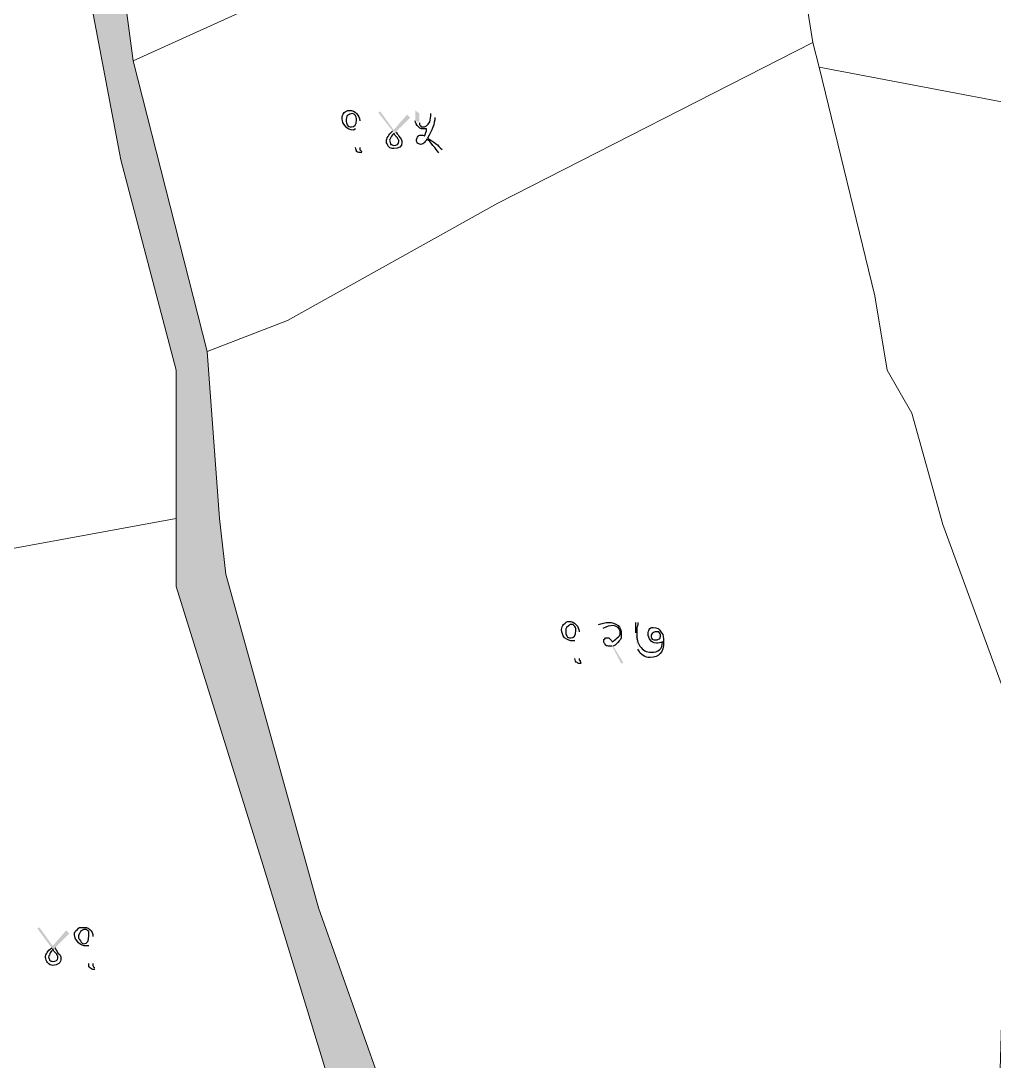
# Model space of a CAD drawing. Header units: metres. Extents: x 345912 to 349030, y 3061206 to 3061792.
# Drawn here: x 345945 to 345993, y 3061347.1 to 3061398.5 of the extents above; entities that cross this region are included whole.
import ezdxf

# ---------------------------------------------------------------- set-up
doc = ezdxf.new("R2010")
doc.units = ezdxf.units.M
doc.header["$MEASUREMENT"] = 0
doc.layers.add('PDF5_Geometry', color=7, linetype='Continuous')
doc.layers.add('PDF5_Solid Fills', color=7, linetype='Continuous')

msp = doc.modelspace()

# ---------------------------------------------------------------- hatches: boundary and pattern name
at = {"layer": 'PDF5_Solid Fills', "true_color": 0xc3c3c3, "transparency": 33554531}
h = msp.add_hatch(color=9, dxfattribs=at)
h.paths.add_polyline_path([(346031.62094, 3061309.60243), (346025.52494, 3061309.29763), (346024.61054, 3061318.44163), (346023.69614, 3061323.62323), (346029.48734, 3061324.84243), (346029.79214, 3061324.84243), (346030.70654, 3061319.66083), (346031.01134, 3061315.69843)], flags=0)
h.paths.add_polyline_path([(346033.75454, 3061286.43763), (346027.35374, 3061286.13283), (346026.43934, 3061296.19123), (346032.84014, 3061296.19123)], flags=0)
h.paths.add_polyline_path([(346007.84654, 3061320.88003), (346001.75053, 3061319.66083), (346000.83614, 3061319.35603), (345993.21614, 3061318.13683), (345983.76734, 3061316.30803), (345983.46254, 3061316.30803), (345961.21214, 3061312.04083), (345962.12653, 3061318.13683), (345981.02414, 3061321.79443), (345990.47293, 3061323.31843), (345999.31213, 3061325.14723), (346008.45614, 3061326.67123)], flags=0)
h.paths.add_polyline_path([(346037.41214, 3061326.36643), (346034.05934, 3061325.75683), (346034.05934, 3061326.06163), (346033.75454, 3061328.80483), (346037.10734, 3061329.41443)], flags=0)
h.paths.add_polyline_path([(346023.69614, 3061323.62323), (346015.46654, 3061322.09923), (346015.16174, 3061322.09923), (346014.85694, 3061322.09923), (346014.24734, 3061321.79443), (346007.84654, 3061320.88003), (346008.45614, 3061326.67123), (346018.81934, 3061328.80483), (346019.12414, 3061328.80483), (346019.42893, 3061329.10963), (346019.73374, 3061329.10963), (346020.03854, 3061329.10963), (346022.47694, 3061329.71923)], flags=0)
h.paths.add_polyline_path([(346029.48734, 3061324.84243), (346023.69614, 3061323.62323), (346022.47694, 3061329.71923), (346026.74414, 3061330.63363), (346028.57294, 3061330.93843), (346029.18254, 3061325.14723)], flags=0)
h.paths.add_polyline_path([(346033.75454, 3061328.80483), (346034.05934, 3061326.06163), (346034.05934, 3061325.75683), (346029.48734, 3061324.84243), (346029.18254, 3061325.14723), (346028.57294, 3061330.93843), (346030.70654, 3061331.24323), (346033.44974, 3061331.54803), (346033.44974, 3061330.93843)], flags=0)
h.paths.add_polyline_path([(346037.10734, 3061329.41443), (346033.75454, 3061328.80483), (346033.44974, 3061330.93843), (346033.44974, 3061331.54803), (346036.80254, 3061332.15763)], flags=0)
h.paths.add_polyline_path([(346125.80414, 3061271.19763), (346124.88974, 3061272.41683), (346122.14653, 3061274.85523), (346119.70814, 3061275.16003), (346113.61213, 3061277.29363), (346104.46814, 3061280.03683), (346097.76254, 3061281.56083), (346092.58094, 3061281.56083), (346089.53293, 3061281.25603), (346087.39933, 3061280.34163), (346079.16973, 3061276.07443), (346073.07373, 3061271.80723), (346070.94013, 3061271.19763), (345957.24973, 3061271.19763), (345956.94494, 3061272.41683), (345956.94494, 3061274.55043), (345957.85933, 3061287.96163), (345958.16414, 3061289.79043), (345958.16414, 3061296.19123), (345958.46894, 3061304.42083), (345959.38333, 3061311.12643), (345960.29774, 3061314.78403), (345960.29774, 3061320.27043), (345961.21214, 3061323.62323), (345964.26013, 3061333.07203), (345963.65053, 3061336.12003), (345963.34574, 3061337.03443), (345960.29774, 3061345.87363), (345956.94494, 3061356.84643), (345952.67774, 3061370.56243), (345952.67774, 3061373.91523), (345952.67774, 3061381.23043), (345949.93454, 3061391.59363), (345947.80094, 3061402.87124), (345945.05773, 3061411.40564), (345943.53373, 3061414.45363), (345940.48573, 3061418.11124), (345936.82814, 3061421.76883), (345932.86573, 3061427.56003), (345926.16013, 3061436.70403), (345924.63614, 3061440.36163), (345918.54013, 3061442.49523), (345914.57773, 3061443.40963), (345915.49213, 3061444.62883), (345924.33133, 3061441.88564), (345924.94094, 3061442.80003), (345924.33133, 3061448.28643), (345920.97853, 3061460.17363), (345917.32094, 3061466.87923), (345919.14974, 3061468.09844), (345923.11213, 3061460.47844), (345924.33133, 3061455.90643), (345926.46493, 3061446.76243), (345927.07454, 3061438.83763), (345930.12254, 3061435.18003), (345931.64653, 3061432.43683), (345936.82814, 3061424.81683), (345942.31454, 3061418.41603), (345944.75293, 3061415.06323), (345947.80094, 3061408.66243), (345949.93454, 3061401.04243), (345950.54414, 3061396.47043), (345954.20174, 3061382.14483), (345954.81134, 3061373.91523), (345955.11613, 3061371.17203), (345959.68814, 3061354.71283), (345964.86973, 3061340.08243), (345965.78414, 3061336.12003), (345965.17454, 3061329.71923), (345962.43134, 3061321.18483), (345962.12653, 3061318.13683), (345961.21214, 3061312.04083), (345960.90734, 3061307.77363), (345959.99293, 3061299.23923), (345959.68814, 3061287.65683), (345959.68814, 3061286.74243), (345959.38333, 3061285.52323), (345959.07854, 3061279.73203), (345958.77373, 3061275.46483), (345959.07854, 3061273.02643), (345959.38333, 3061271.19763), (346064.84414, 3061271.19763), (346065.75853, 3061271.50243), (346070.33053, 3061272.72163), (346075.20734, 3061274.85523), (346078.56013, 3061277.29363), (346085.87534, 3061281.25603), (346086.48494, 3061281.56083), (346087.39933, 3061281.86563), (346090.44734, 3061282.78003), (346097.45774, 3061282.78003), (346105.99214, 3061280.95123), (346116.05054, 3061278.20803), (346117.87933, 3061277.29363), (346118.79373, 3061276.98883), (346124.88974, 3061274.55043), (346127.32814, 3061272.41683), (346127.63293, 3061272.11203), (346128.24254, 3061271.19763)], flags=0)
h.paths.add_polyline_path([(346032.84014, 3061296.19123), (346026.43934, 3061296.19123), (346025.52494, 3061309.29763), (346031.62094, 3061309.60243), (346031.92574, 3061307.77363), (346032.53534, 3061298.02003)], flags=0)
h = msp.add_hatch(color=9, dxfattribs=at)
h.paths.add_polyline_path([(346031.62094, 3061309.60243), (346025.52494, 3061309.29763), (346024.61054, 3061318.44163), (346023.69614, 3061323.62323), (346029.48734, 3061324.84243), (346029.79214, 3061324.84243), (346030.70654, 3061319.66083), (346031.01134, 3061315.69843)], flags=0)
h.paths.add_polyline_path([(346033.75454, 3061286.43763), (346027.35374, 3061286.13283), (346026.43934, 3061296.19123), (346032.84014, 3061296.19123)], flags=0)
h.paths.add_polyline_path([(346007.84654, 3061320.88003), (346001.75053, 3061319.66083), (346000.83614, 3061319.35603), (345993.21614, 3061318.13683), (345983.76734, 3061316.30803), (345983.46254, 3061316.30803), (345961.21214, 3061312.04083), (345962.12653, 3061318.13683), (345981.02414, 3061321.79443), (345990.47293, 3061323.31843), (345999.31213, 3061325.14723), (346008.45614, 3061326.67123)], flags=0)
h.paths.add_polyline_path([(346037.41214, 3061326.36643), (346034.05934, 3061325.75683), (346034.05934, 3061326.06163), (346033.75454, 3061328.80483), (346037.10734, 3061329.41443)], flags=0)
h.paths.add_polyline_path([(346023.69614, 3061323.62323), (346015.46654, 3061322.09923), (346015.16174, 3061322.09923), (346014.85694, 3061322.09923), (346014.24734, 3061321.79443), (346007.84654, 3061320.88003), (346008.45614, 3061326.67123), (346018.81934, 3061328.80483), (346019.12414, 3061328.80483), (346019.42893, 3061329.10963), (346019.73374, 3061329.10963), (346020.03854, 3061329.10963), (346022.47694, 3061329.71923)], flags=0)
h.paths.add_polyline_path([(346029.48734, 3061324.84243), (346023.69614, 3061323.62323), (346022.47694, 3061329.71923), (346026.74414, 3061330.63363), (346028.57294, 3061330.93843), (346029.18254, 3061325.14723)], flags=0)
h.paths.add_polyline_path([(346033.75454, 3061328.80483), (346034.05934, 3061326.06163), (346034.05934, 3061325.75683), (346029.48734, 3061324.84243), (346029.18254, 3061325.14723), (346028.57294, 3061330.93843), (346030.70654, 3061331.24323), (346033.44974, 3061331.54803), (346033.44974, 3061330.93843)], flags=0)
h.paths.add_polyline_path([(346037.10734, 3061329.41443), (346033.75454, 3061328.80483), (346033.44974, 3061330.93843), (346033.44974, 3061331.54803), (346036.80254, 3061332.15763)], flags=0)
h.paths.add_polyline_path([(346125.80414, 3061271.19763), (346124.88974, 3061272.41683), (346122.14653, 3061274.85523), (346119.70814, 3061275.16003), (346113.61213, 3061277.29363), (346104.46814, 3061280.03683), (346097.76254, 3061281.56083), (346092.58094, 3061281.56083), (346089.53293, 3061281.25603), (346087.39933, 3061280.34163), (346079.16973, 3061276.07443), (346073.07373, 3061271.80723), (346070.94013, 3061271.19763), (345957.24973, 3061271.19763), (345956.94494, 3061272.41683), (345956.94494, 3061274.55043), (345957.85933, 3061287.96163), (345958.16414, 3061289.79043), (345958.16414, 3061296.19123), (345958.46894, 3061304.42083), (345959.38333, 3061311.12643), (345960.29774, 3061314.78403), (345960.29774, 3061320.27043), (345961.21214, 3061323.62323), (345964.26013, 3061333.07203), (345963.65053, 3061336.12003), (345963.34574, 3061337.03443), (345960.29774, 3061345.87363), (345956.94494, 3061356.84643), (345952.67774, 3061370.56243), (345952.67774, 3061373.91523), (345952.67774, 3061381.23043), (345949.93454, 3061391.59363), (345947.80094, 3061402.87124), (345945.05773, 3061411.40564), (345943.53373, 3061414.45363), (345940.48573, 3061418.11124), (345936.82814, 3061421.76883), (345932.86573, 3061427.56003), (345926.16013, 3061436.70403), (345924.63614, 3061440.36163), (345918.54013, 3061442.49523), (345914.57773, 3061443.40963), (345915.49213, 3061444.62883), (345924.33133, 3061441.88564), (345924.94094, 3061442.80003), (345924.33133, 3061448.28643), (345920.97853, 3061460.17363), (345917.32094, 3061466.87923), (345919.14974, 3061468.09844), (345923.11213, 3061460.47844), (345924.33133, 3061455.90643), (345926.46493, 3061446.76243), (345927.07454, 3061438.83763), (345930.12254, 3061435.18003), (345931.64653, 3061432.43683), (345936.82814, 3061424.81683), (345942.31454, 3061418.41603), (345944.75293, 3061415.06323), (345947.80094, 3061408.66243), (345949.93454, 3061401.04243), (345950.54414, 3061396.47043), (345954.20174, 3061382.14483), (345954.81134, 3061373.91523), (345955.11613, 3061371.17203), (345959.68814, 3061354.71283), (345964.86973, 3061340.08243), (345965.78414, 3061336.12003), (345965.17454, 3061329.71923), (345962.43134, 3061321.18483), (345962.12653, 3061318.13683), (345961.21214, 3061312.04083), (345960.90734, 3061307.77363), (345959.99293, 3061299.23923), (345959.68814, 3061287.65683), (345959.68814, 3061286.74243), (345959.38333, 3061285.52323), (345959.07854, 3061279.73203), (345958.77373, 3061275.46483), (345959.07854, 3061273.02643), (345959.38333, 3061271.19763), (346064.84414, 3061271.19763), (346065.75853, 3061271.50243), (346070.33053, 3061272.72163), (346075.20734, 3061274.85523), (346078.56013, 3061277.29363), (346085.87534, 3061281.25603), (346086.48494, 3061281.56083), (346087.39933, 3061281.86563), (346090.44734, 3061282.78003), (346097.45774, 3061282.78003), (346105.99214, 3061280.95123), (346116.05054, 3061278.20803), (346117.87933, 3061277.29363), (346118.79373, 3061276.98883), (346124.88974, 3061274.55043), (346127.32814, 3061272.41683), (346127.63293, 3061272.11203), (346128.24254, 3061271.19763)], flags=0)
h.paths.add_polyline_path([(346032.84014, 3061296.19123), (346026.43934, 3061296.19123), (346025.52494, 3061309.29763), (346031.62094, 3061309.60243), (346031.92574, 3061307.77363), (346032.53534, 3061298.02003)], flags=0)
at = {"layer": 'PDF5_Solid Fills', "transparency": 33554559}
h = msp.add_hatch(color=256, dxfattribs=at)
h.paths.add_polyline_path([(345961.72014, 3061393.52404), (345961.72014, 3061392.20324)], flags=0)
h.paths.add_polyline_path([(345961.82174, 3061392.00004), (345961.82174, 3061391.94924)], flags=0)
h.paths.add_polyline_path([(345963.34574, 3061393.01604), (345962.63454, 3061393.93044), (345962.73614, 3061393.98124), (345963.39654, 3061393.06684), (345964.05694, 3061393.82884), (345964.20934, 3061393.67644), (345963.49814, 3061392.96524)], flags=0)
h.paths.add_polyline_path([(345965.22534, 3061393.87964), (345965.42854, 3061393.67644)], flags=0)
h.paths.add_polyline_path([(345965.78414, 3061392.10164), (345965.63174, 3061391.94924)], flags=0)
h.paths.add_polyline_path([(345964.46334, 3061393.52404), (345964.46334, 3061394.03204), (345964.66654, 3061393.87964), (345964.66654, 3061393.42244)], flags=0)
h = msp.add_hatch(color=256, dxfattribs=at)
h.paths.add_polyline_path([(345972.54054, 3061368.32724), (345972.54054, 3061367.00644)], flags=0)
h.paths.add_polyline_path([(345972.64214, 3061366.80324), (345972.64214, 3061366.75244)], flags=0)
h.paths.add_polyline_path([(345973.70894, 3061368.47964), (345973.50574, 3061368.68284)], flags=0)
h.paths.add_polyline_path([(345974.21694, 3061367.61604), (345974.72494, 3061366.80324), (345974.62334, 3061366.75244), (345974.16614, 3061367.61604)], flags=0)
h.paths.add_polyline_path([(345975.33454, 3061368.27644, 0.05812615), (345975.43614, 3061367.46364)], flags=0)
h.paths.add_polyline_path([(345975.33454, 3061368.78444), (345975.43614, 3061368.78444)], flags=0)
h.paths.add_polyline_path([(345976.65534, 3061367.81924), (345976.65534, 3061367.81924)], flags=0)
h = msp.add_hatch(color=256, dxfattribs=at)
h.paths.add_polyline_path([(345946.53094, 3061352.73165), (345945.81974, 3061353.69685), (345945.92134, 3061353.74765), (345946.58174, 3061352.83325), (345947.24214, 3061353.59525), (345947.39454, 3061353.44285), (345946.68334, 3061352.73165)], flags=0)
h.paths.add_polyline_path([(345948.56294, 3061353.29045), (345948.56294, 3061351.96965)], flags=0)
h.paths.add_polyline_path([(345948.66454, 3061351.76645), (345948.66454, 3061351.66485)], flags=0)

# ---------------------------------------------------------------- linework, layer by layer
at = {"layer": 'PDF5_Geometry', "lineweight": 9}
for points in [[(345983.46254, 3061419.94004), (345984.07214, 3061415.06324), (345983.76733, 3061406.52884), (345982.85293, 3061405.00484), (345977.97614, 3061407.13844), (345975.53774, 3061408.05284), (345960.60254, 3061401.04244), (345950.54414, 3061396.47044), (345949.93454, 3061401.04244), (345947.80094, 3061408.66244), (345950.84894, 3061411.10084), (345953.28734, 3061412.32004), (345956.94494, 3061416.28244), (345958.46894, 3061418.41604), (345961.82174, 3061420.54964), (345963.34574, 3061419.94004), (345975.23294, 3061419.63524)], [(345983.46254, 3061419.94004), (345984.07214, 3061415.06324), (345983.76733, 3061406.52884), (345982.85293, 3061405.00484), (345977.97614, 3061407.13844), (345975.53774, 3061408.05284), (345960.60254, 3061401.04244), (345950.54414, 3061396.47044), (345949.93454, 3061401.04244), (345947.80094, 3061408.66244), (345950.84894, 3061411.10084), (345953.28734, 3061412.32004), (345956.94494, 3061416.28244), (345958.46894, 3061418.41604), (345961.82174, 3061420.54964), (345963.34574, 3061419.94004), (345975.23294, 3061419.63524)], [(346021.56254, 3061389.46004), (346014.85694, 3061390.37444), (345984.37694, 3061396.16564), (345984.07214, 3061397.38484), (345982.85293, 3061405.00484), (345983.76733, 3061406.52884), (345984.07214, 3061415.06324), (346002.96974, 3061412.32004), (346023.69614, 3061408.96724)], [(346021.56254, 3061389.46004), (346014.85694, 3061390.37444), (345984.37694, 3061396.16564), (345984.07214, 3061397.38484), (345982.85293, 3061405.00484), (345983.76733, 3061406.52884), (345984.07214, 3061415.06324), (346002.96974, 3061412.32004), (346023.69614, 3061408.96724)], [(345952.67774, 3061373.91523), (345941.09534, 3061371.78164), (345937.13294, 3061370.56243), (345933.78014, 3061370.25764), (345933.78014, 3061371.47683), (345931.95134, 3061378.48724), (345928.90334, 3061404.70004), (345945.05774, 3061411.40564), (345947.80094, 3061402.87123), (345949.93454, 3061391.59364), (345952.67774, 3061381.23044)], [(345952.67774, 3061373.91523), (345941.09534, 3061371.78164), (345937.13294, 3061370.56243), (345933.78014, 3061370.25764), (345933.78014, 3061371.47683), (345931.95134, 3061378.48724), (345928.90334, 3061404.70004), (345945.05774, 3061411.40564), (345947.80094, 3061402.87123), (345949.93454, 3061391.59364), (345952.67774, 3061381.23044)], [(345982.85293, 3061405.00484), (345984.07214, 3061397.38484), (345968.52734, 3061389.46004), (345958.16414, 3061383.66884), (345954.20174, 3061382.14485), (345950.54414, 3061396.47044), (345960.60254, 3061401.04244), (345975.53774, 3061408.05284), (345977.97614, 3061407.13844)], [(345982.85293, 3061405.00484), (345984.07214, 3061397.38484), (345968.52734, 3061389.46004), (345958.16414, 3061383.66884), (345954.20174, 3061382.14485), (345950.54414, 3061396.47044), (345960.60254, 3061401.04244), (345975.53774, 3061408.05284), (345977.97614, 3061407.13844)], [(345984.37694, 3061396.16564), (345987.12013, 3061384.88803), (345987.72974, 3061381.23044), (345988.94894, 3061379.09683), (345990.47293, 3061373.61044), (345993.82574, 3061364.46645), (345993.21614, 3061343.43523), (345985.90094, 3061341.30164), (345977.67134, 3061338.86324), (345973.09934, 3061337.33925), (345965.78414, 3061336.12004), (345964.86974, 3061340.08243), (345959.68814, 3061354.71284), (345955.11614, 3061371.17205), (345954.81134, 3061373.91523), (345954.20174, 3061382.14485), (345958.16414, 3061383.66884), (345968.52734, 3061389.46004), (345984.07214, 3061397.38484)], [(345984.37694, 3061396.16564), (345987.12013, 3061384.88803), (345987.72974, 3061381.23044), (345988.94894, 3061379.09683), (345990.47293, 3061373.61044), (345993.82574, 3061364.46645), (345993.21614, 3061343.43523), (345985.90094, 3061341.30164), (345977.67134, 3061338.86324), (345973.09934, 3061337.33925), (345965.78414, 3061336.12004), (345964.86974, 3061340.08243), (345959.68814, 3061354.71284), (345955.11614, 3061371.17205), (345954.81134, 3061373.91523), (345954.20174, 3061382.14485), (345958.16414, 3061383.66884), (345968.52734, 3061389.46004), (345984.07214, 3061397.38484)], [(346042.89854, 3061385.49764), (346042.28894, 3061382.44963), (346041.67933, 3061377.26803), (346039.85054, 3061369.64803), (346014.85694, 3061367.51444), (345993.82574, 3061364.46645), (345990.47293, 3061373.61044), (345988.94894, 3061379.09683), (345987.72974, 3061381.23044), (345987.12013, 3061384.88803), (345984.37694, 3061396.16564), (346014.85694, 3061390.37444), (346034.05933, 3061387.93604)], [(346042.89854, 3061385.49764), (346042.28894, 3061382.44963), (346041.67933, 3061377.26803), (346039.85054, 3061369.64803), (346014.85694, 3061367.51444), (345993.82574, 3061364.46645), (345990.47293, 3061373.61044), (345988.94894, 3061379.09683), (345987.72974, 3061381.23044), (345987.12013, 3061384.88803), (345984.37694, 3061396.16564), (346014.85694, 3061390.37444), (346034.05933, 3061387.93604)], [(345963.34574, 3061337.03444), (345961.21214, 3061335.81523), (345956.03054, 3061334.59604), (345944.75294, 3061333.68164), (345935.60894, 3061335.20564), (345937.74254, 3061346.78803), (345937.74254, 3061350.44564), (345935.60894, 3061354.71284), (345933.78014, 3061370.25764), (345937.13294, 3061370.56243), (345941.09534, 3061371.78164), (345952.67774, 3061373.91523), (345952.67774, 3061370.56243), (345956.94494, 3061356.84645), (345960.29774, 3061345.87365)], [(345963.34574, 3061337.03444), (345961.21214, 3061335.81523), (345956.03054, 3061334.59604), (345944.75294, 3061333.68164), (345935.60894, 3061335.20564), (345937.74254, 3061346.78803), (345937.74254, 3061350.44564), (345935.60894, 3061354.71284), (345933.78014, 3061370.25764), (345937.13294, 3061370.56243), (345941.09534, 3061371.78164), (345952.67774, 3061373.91523), (345952.67774, 3061370.56243), (345956.94494, 3061356.84645), (345960.29774, 3061345.87365)]]:
    msp.add_lwpolyline(points, close=True, dxfattribs=at)
for points in [[(346070.94013, 3061271.19763), (345957.24973, 3061271.19763), (345956.94494, 3061272.41683), (345956.94494, 3061274.55043), (345957.85933, 3061287.96163), (345958.16414, 3061289.79043), (345958.16414, 3061296.19123), (345958.46894, 3061304.42083), (345959.38333, 3061311.12643), (345960.29774, 3061314.78403), (345960.29774, 3061320.27043), (345961.21214, 3061323.62323), (345964.26013, 3061333.07203), (345963.65053, 3061336.12003), (345963.34574, 3061337.03443), (345960.29774, 3061345.87363), (345956.94494, 3061356.84643), (345952.67774, 3061370.56243), (345952.67774, 3061373.91523), (345952.67774, 3061381.23043), (345949.93454, 3061391.59363), (345947.80094, 3061402.87124)], [(346070.94013, 3061271.19763), (345957.24973, 3061271.19763), (345956.94494, 3061272.41683), (345956.94494, 3061274.55043), (345957.85933, 3061287.96163), (345958.16414, 3061289.79043), (345958.16414, 3061296.19123), (345958.46894, 3061304.42083), (345959.38333, 3061311.12643), (345960.29774, 3061314.78403), (345960.29774, 3061320.27043), (345961.21214, 3061323.62323), (345964.26013, 3061333.07203), (345963.65053, 3061336.12003), (345963.34574, 3061337.03443), (345960.29774, 3061345.87363), (345956.94494, 3061356.84643), (345952.67774, 3061370.56243), (345952.67774, 3061373.91523), (345952.67774, 3061381.23043), (345949.93454, 3061391.59363), (345947.80094, 3061402.87124)], [(345949.93454, 3061401.04243), (345950.54414, 3061396.47043), (345954.20174, 3061382.14483), (345954.81134, 3061373.91523), (345955.11613, 3061371.17203), (345959.68814, 3061354.71283), (345964.86973, 3061340.08243), (345965.78414, 3061336.12003), (345965.17454, 3061329.71923), (345962.43134, 3061321.18483), (345962.12653, 3061318.13683), (345961.21214, 3061312.04083), (345960.90734, 3061307.77363), (345959.99293, 3061299.23923), (345959.68814, 3061287.65683), (345959.68814, 3061286.74243), (345959.38333, 3061285.52323), (345959.07854, 3061279.73203), (345958.77373, 3061275.46483), (345959.07854, 3061273.02643), (345959.38333, 3061271.19763), (346064.84414, 3061271.19763)], [(345949.93454, 3061401.04243), (345950.54414, 3061396.47043), (345954.20174, 3061382.14483), (345954.81134, 3061373.91523), (345955.11613, 3061371.17203), (345959.68814, 3061354.71283), (345964.86973, 3061340.08243), (345965.78414, 3061336.12003), (345965.17454, 3061329.71923), (345962.43134, 3061321.18483), (345962.12653, 3061318.13683), (345961.21214, 3061312.04083), (345960.90734, 3061307.77363), (345959.99293, 3061299.23923), (345959.68814, 3061287.65683), (345959.68814, 3061286.74243), (345959.38333, 3061285.52323), (345959.07854, 3061279.73203), (345958.77373, 3061275.46483), (345959.07854, 3061273.02643), (345959.38333, 3061271.19763), (346064.84414, 3061271.19763)]]:
    msp.add_lwpolyline(points, dxfattribs=at)
at = {"layer": 'PDF5_Geometry', "lineweight": 25}
for points in [[(345960.85654, 3061393.62564), (345960.85654, 3061393.72724), (345960.85654, 3061393.82884), (345960.95814, 3061393.93044)], [(345960.95814, 3061393.93044), (345961.00894, 3061393.98124), (345961.11054, 3061394.03204), (345961.21214, 3061394.03204)], [(345961.21214, 3061394.03204), (345961.36454, 3061394.03204), (345961.46614, 3061393.98124), (345961.56774, 3061393.87964)], [(345961.00894, 3061393.27004), (345960.90734, 3061393.37164), (345960.85654, 3061393.47324), (345960.85654, 3061393.62564)], [(345961.11054, 3061393.77804), (345961.05974, 3061393.72724), (345961.05974, 3061393.62564), (345961.05974, 3061393.52404)], [(345961.05974, 3061393.52404), (345961.05974, 3061393.47324), (345961.05974, 3061393.37164), (345961.11054, 3061393.32084)], [(345961.36454, 3061393.87964), (345961.26294, 3061393.87964), (345961.21214, 3061393.82884), (345961.11054, 3061393.77804)], [(345961.31374, 3061393.21924), (345961.46614, 3061393.21924), (345961.56774, 3061393.32084), (345961.56774, 3061393.57484)], [(345961.51694, 3061393.77804), (345961.46614, 3061393.82884), (345961.41534, 3061393.87964), (345961.36454, 3061393.87964)], [(345961.56774, 3061393.57484), (345961.56774, 3061393.67644), (345961.51694, 3061393.72724), (345961.51694, 3061393.77804)], [(345961.56774, 3061393.87964), (345961.66934, 3061393.77804), (345961.72014, 3061393.67644), (345961.72014, 3061393.52404)], [(345964.61574, 3061393.21924), (345964.51414, 3061393.32084), (345964.46334, 3061393.42244), (345964.46334, 3061393.52404)], [(345964.66654, 3061393.42244), (345964.66654, 3061393.37164), (345964.66654, 3061393.32084), (345964.71734, 3061393.27004)], [(345964.81894, 3061393.21924), (345964.97134, 3061393.21924), (345965.07294, 3061393.27004), (345965.17454, 3061393.47324)], [(345965.42854, 3061393.67644), (345965.42854, 3061393.37164), (345965.27614, 3061393.06684), (345965.07294, 3061392.66044)], [(345965.17454, 3061393.47324), (345965.22534, 3061393.57484), (345965.22534, 3061393.72724), (345965.22534, 3061393.87964)], [(345961.41534, 3061393.06684), (345961.26294, 3061393.06684), (345961.11054, 3061393.11764), (345961.00894, 3061393.27004)], [(345961.11054, 3061393.32084), (345961.16134, 3061393.21924), (345961.21214, 3061393.21924), (345961.31374, 3061393.21924)], [(345961.51694, 3061393.11764), (345961.46614, 3061393.06684), (345961.41534, 3061393.06684), (345961.41534, 3061393.06684)], [(345963.04094, 3061392.50804), (345963.04094, 3061392.66044), (345963.14254, 3061392.81284), (345963.34574, 3061393.01604)], [(345963.39654, 3061392.91444), (345963.39654, 3061392.86364), (345963.34574, 3061392.86364), (345963.29494, 3061392.76204)], [(345963.44734, 3061392.81284), (345963.44734, 3061392.86364), (345963.44734, 3061392.86364), (345963.39654, 3061392.91444)], [(345963.49814, 3061392.96524), (345963.54894, 3061392.91444), (345963.59974, 3061392.86364), (345963.65054, 3061392.76204)], [(345964.92054, 3061393.11764), (345964.81894, 3061393.11764), (345964.71734, 3061393.11764), (345964.61574, 3061393.21924)], [(345964.71734, 3061393.27004), (345964.71734, 3061393.21924), (345964.76814, 3061393.21924), (345964.81894, 3061393.21924)], [(345964.92054, 3061392.76204), (345964.97134, 3061392.86364), (345965.02214, 3061393.01604), (345965.02214, 3061393.11764)], [(345965.02214, 3061393.11764), (345965.02214, 3061393.11764), (345964.97134, 3061393.11764), (345964.92054, 3061393.11764)], [(345963.14254, 3061392.25404), (345963.09174, 3061392.35564), (345963.04094, 3061392.40644), (345963.04094, 3061392.50804)], [(345963.24414, 3061392.66044), (345963.19334, 3061392.60964), (345963.19334, 3061392.55884), (345963.19334, 3061392.55884)], [(345963.19334, 3061392.55884), (345963.19334, 3061392.50804), (345963.24414, 3061392.40644), (345963.24414, 3061392.35564)], [(345963.29494, 3061392.76204), (345963.29494, 3061392.76204), (345963.24414, 3061392.71124), (345963.24414, 3061392.66044)], [(345963.39654, 3061392.30484), (345963.54894, 3061392.30484), (345963.65054, 3061392.35564), (345963.65054, 3061392.50804)], [(345963.80294, 3061392.45724), (345963.80294, 3061392.25404), (345963.65054, 3061392.15244), (345963.39654, 3061392.15244)], [(345963.54894, 3061392.71124), (345963.54894, 3061392.71124), (345963.49814, 3061392.76204), (345963.44734, 3061392.81284)], [(345963.65054, 3061392.55884), (345963.59974, 3061392.60964), (345963.59974, 3061392.66044), (345963.54894, 3061392.71124)], [(345963.65054, 3061392.76204), (345963.75214, 3061392.66044), (345963.80294, 3061392.55884), (345963.80294, 3061392.45724)], [(345963.65054, 3061392.50804), (345963.65054, 3061392.50804), (345963.65054, 3061392.50804), (345963.65054, 3061392.55884)], [(345964.51414, 3061392.55884), (345964.51414, 3061392.60964), (345964.56494, 3061392.66044), (345964.56494, 3061392.71124)], [(345964.56494, 3061392.40644), (345964.56494, 3061392.45724), (345964.51414, 3061392.50804), (345964.51414, 3061392.55884)], [(345964.56494, 3061392.71124), (345964.61574, 3061392.81284), (345964.66654, 3061392.81284), (345964.71734, 3061392.81284)], [(345964.71734, 3061392.35564), (345964.66654, 3061392.35564), (345964.61574, 3061392.40644), (345964.56494, 3061392.40644)], [(345964.71734, 3061392.81284), (345964.81894, 3061392.81284), (345964.86974, 3061392.81284), (345964.92054, 3061392.76204)], [(345964.92054, 3061392.45724), (345964.86974, 3061392.40644), (345964.81894, 3061392.35564), (345964.71734, 3061392.35564)], [(345965.02214, 3061392.60964), (345965.02214, 3061392.55884), (345964.97134, 3061392.50804), (345964.92054, 3061392.45724)], [(345965.32694, 3061392.30484), (345965.22534, 3061392.45724), (345965.12374, 3061392.55884), (345965.02214, 3061392.60964)], [(345965.07294, 3061392.66044), (345965.37774, 3061392.50804), (345965.58094, 3061392.30484), (345965.78414, 3061392.10164)], [(345961.56774, 3061392.00004), (345961.56774, 3061392.05084), (345961.51694, 3061392.10164), (345961.51694, 3061392.20324)], [(345961.82174, 3061391.94924), (345961.72014, 3061391.94924), (345961.61854, 3061391.94924), (345961.56774, 3061392.00004)], [(345961.72014, 3061392.20324), (345961.72014, 3061392.15244), (345961.72014, 3061392.10164), (345961.72014, 3061392.10164)], [(345961.72014, 3061392.10164), (345961.77094, 3061392.05084), (345961.77094, 3061392.05084), (345961.82174, 3061392.00004)], [(345963.39654, 3061392.15244), (345963.29494, 3061392.15244), (345963.24414, 3061392.15244), (345963.14254, 3061392.25404)], [(345963.24414, 3061392.35564), (345963.29494, 3061392.35564), (345963.34574, 3061392.30484), (345963.39654, 3061392.30484)], [(345965.63174, 3061391.94924), (345965.53014, 3061392.05084), (345965.47934, 3061392.15244), (345965.32694, 3061392.30484)], [(345971.77854, 3061368.68284), (345971.88014, 3061368.78444), (345971.93094, 3061368.83524), (345972.03254, 3061368.83524)], [(345972.03254, 3061368.83524), (345972.18494, 3061368.83524), (345972.28654, 3061368.78444), (345972.38814, 3061368.68284)], [(345973.50574, 3061368.68284), (345973.65814, 3061368.73364), (345973.81054, 3061368.78444), (345974.01374, 3061368.78444)], [(345974.01374, 3061368.78444), (345974.16614, 3061368.78444), (345974.31854, 3061368.73364), (345974.47094, 3061368.63204)], [(345975.33454, 3061368.27644), (345975.33454, 3061368.42884), (345975.33454, 3061368.58124), (345975.33454, 3061368.78444)], [(345975.43614, 3061368.78444), (345975.43614, 3061368.73364), (345975.43614, 3061368.63204), (345975.38534, 3061368.53044)], [(345971.67694, 3061368.42884), (345971.67694, 3061368.53044), (345971.72774, 3061368.63204), (345971.77854, 3061368.68284)], [(345971.82934, 3061368.02244), (345971.72774, 3061368.17484), (345971.67694, 3061368.27644), (345971.67694, 3061368.42884)], [(345971.98174, 3061368.58124), (345971.88014, 3061368.53044), (345971.88014, 3061368.42884), (345971.88014, 3061368.32724)], [(345971.88014, 3061368.32724), (345971.88014, 3061368.27644), (345971.88014, 3061368.17484), (345971.93094, 3061368.12404)], [(345972.18494, 3061368.68284), (345972.08334, 3061368.68284), (345972.03254, 3061368.63204), (345971.98174, 3061368.58124)], [(345972.13414, 3061368.02244), (345972.28654, 3061368.02244), (345972.38814, 3061368.12404), (345972.38814, 3061368.37804)], [(345972.33734, 3061368.58124), (345972.28654, 3061368.63204), (345972.23574, 3061368.68284), (345972.18494, 3061368.68284)], [(345972.38814, 3061368.37804), (345972.38814, 3061368.42884), (345972.38814, 3061368.53044), (345972.33734, 3061368.58124)], [(345972.38814, 3061368.68284), (345972.48974, 3061368.58124), (345972.54054, 3061368.47964), (345972.54054, 3061368.32724)], [(345974.21694, 3061368.63204), (345974.06454, 3061368.63204), (345973.91214, 3061368.58124), (345973.70894, 3061368.47964)], [(345974.47094, 3061368.53044), (345974.36934, 3061368.58124), (345974.31854, 3061368.63204), (345974.21694, 3061368.63204)], [(345974.42014, 3061368.02244), (345974.52174, 3061368.07324), (345974.57254, 3061368.17484), (345974.57254, 3061368.27644)], [(345974.47094, 3061368.63204), (345974.57254, 3061368.53044), (345974.62334, 3061368.37804), (345974.62334, 3061368.22564)], [(345974.57254, 3061368.27644), (345974.57254, 3061368.37804), (345974.52174, 3061368.47964), (345974.47094, 3061368.53044)], [(345975.38534, 3061368.53044), (345975.38534, 3061368.37804), (345975.38534, 3061368.32724), (345975.38534, 3061368.22564)], [(345975.94414, 3061368.22564), (345975.94414, 3061368.32724), (345975.99494, 3061368.37804), (345975.99494, 3061368.42884)], [(345975.99494, 3061368.42884), (345976.04574, 3061368.53044), (345976.09654, 3061368.53044), (345976.19814, 3061368.53044)], [(345976.19814, 3061368.27644), (345976.09654, 3061368.22564), (345976.09654, 3061368.17484), (345976.09654, 3061368.07324)], [(345976.19814, 3061368.53044), (345976.40134, 3061368.53044), (345976.50294, 3061368.47964), (345976.60454, 3061368.27644)], [(345976.40134, 3061368.32724), (345976.35054, 3061368.32724), (345976.24894, 3061368.32724), (345976.19814, 3061368.27644)], [(345976.50294, 3061368.27644), (345976.50294, 3061368.32724), (345976.45214, 3061368.32724), (345976.40134, 3061368.32724)], [(345976.55374, 3061368.17484), (345976.55374, 3061368.22564), (345976.55374, 3061368.22564), (345976.50294, 3061368.27644)], [(345976.60454, 3061368.27644), (345976.70614, 3061368.17484), (345976.70614, 3061368.02244), (345976.70614, 3061367.81924)], [(345972.23574, 3061367.87004), (345972.08334, 3061367.87004), (345971.98174, 3061367.92084), (345971.82934, 3061368.02244)], [(345971.93094, 3061368.12404), (345971.98174, 3061368.02244), (345972.03254, 3061368.02244), (345972.13414, 3061368.02244)], [(345972.33734, 3061367.87004), (345972.28654, 3061367.87004), (345972.28654, 3061367.87004), (345972.23574, 3061367.87004)], [(345973.75974, 3061367.87004), (345973.75974, 3061367.92084), (345973.75974, 3061367.97164), (345973.81054, 3061367.97164)], [(345973.86134, 3061367.66684), (345973.81054, 3061367.71764), (345973.75974, 3061367.76844), (345973.75974, 3061367.87004)], [(345973.81054, 3061367.97164), (345973.81054, 3061368.02244), (345973.86134, 3061368.02244), (345973.91214, 3061368.02244)], [(345973.91214, 3061368.02244), (345973.96294, 3061368.02244), (345974.01374, 3061368.02244), (345974.06454, 3061367.97164)], [(345974.06454, 3061367.97164), (345974.11534, 3061367.92084), (345974.16614, 3061367.87004), (345974.16614, 3061367.81924)], [(345974.16614, 3061367.81924), (345974.26774, 3061367.87004), (345974.31854, 3061367.92084), (345974.42014, 3061368.02244)], [(345974.52174, 3061367.87004), (345974.42014, 3061367.76844), (345974.36934, 3061367.66684), (345974.21694, 3061367.61604)], [(345974.62334, 3061368.22564), (345974.62334, 3061368.07324), (345974.62334, 3061367.97164), (345974.52174, 3061367.87004)], [(345975.38534, 3061368.22564), (345975.38534, 3061367.97164), (345975.43614, 3061367.76844), (345975.53774, 3061367.61604)], [(345976.04574, 3061367.92084), (345975.99494, 3061367.97164), (345975.94414, 3061368.12404), (345975.94414, 3061368.22564)], [(345976.35054, 3061367.76844), (345976.19814, 3061367.76844), (345976.09654, 3061367.81924), (345976.04574, 3061367.92084)], [(345976.70614, 3061367.81924), (345976.70614, 3061367.31124), (345976.50294, 3061367.05724), (345976.04574, 3061367.05724)], [(345976.09654, 3061368.07324), (345976.09654, 3061367.97164), (345976.14734, 3061367.92084), (345976.35054, 3061367.92084)], [(345976.09654, 3061367.31124), (345976.45214, 3061367.31124), (345976.65534, 3061367.46364), (345976.65534, 3061367.81924)], [(345976.35054, 3061367.92084), (345976.40134, 3061367.92084), (345976.45214, 3061367.97164), (345976.50294, 3061367.97164)], [(345976.65534, 3061367.81924), (345976.55374, 3061367.76844), (345976.45214, 3061367.76844), (345976.35054, 3061367.76844)], [(345976.50294, 3061367.97164), (345976.55374, 3061368.02244), (345976.55374, 3061368.07324), (345976.55374, 3061368.17484)], [(345974.06454, 3061367.61604), (345973.96294, 3061367.61604), (345973.91214, 3061367.61604), (345973.86134, 3061367.66684)], [(345974.16614, 3061367.61604), (345974.11534, 3061367.61604), (345974.06454, 3061367.61604), (345974.06454, 3061367.61604)], [(345976.04574, 3061367.05724), (345975.79174, 3061367.05724), (345975.58854, 3061367.15884), (345975.43614, 3061367.46364)], [(345975.53774, 3061367.61604), (345975.69014, 3061367.41284), (345975.84254, 3061367.31124), (345976.09654, 3061367.31124)], [(345972.43894, 3061366.80324), (345972.38814, 3061366.80324), (345972.33734, 3061366.90484), (345972.33734, 3061367.00644)], [(345972.64214, 3061366.75244), (345972.54054, 3061366.75244), (345972.48974, 3061366.75244), (345972.43894, 3061366.80324)], [(345972.54054, 3061367.00644), (345972.54054, 3061366.95564), (345972.54054, 3061366.90484), (345972.59134, 3061366.90484)], [(345972.59134, 3061366.90484), (345972.59134, 3061366.85404), (345972.59134, 3061366.85404), (345972.64214, 3061366.80324)], [(345947.64854, 3061353.39205), (345947.64854, 3061353.49365), (345947.69934, 3061353.59525), (345947.80094, 3061353.64605)], [(345947.85174, 3061352.98565), (345947.75014, 3061353.13805), (345947.64854, 3061353.23965), (345947.64854, 3061353.39205)], [(345947.80094, 3061353.64605), (345947.85174, 3061353.74765), (345947.95334, 3061353.74765), (345948.05494, 3061353.74765)], [(345947.95334, 3061353.54445), (345947.90254, 3061353.44285), (345947.85174, 3061353.39205), (345947.85174, 3061353.29045)], [(345948.15654, 3061353.64605), (345948.10574, 3061353.64605), (345948.00414, 3061353.59525), (345947.95334, 3061353.54445)], [(345948.05494, 3061353.74765), (345948.20734, 3061353.74765), (345948.30894, 3061353.74765), (345948.41054, 3061353.64605)], [(345948.35974, 3061353.54445), (345948.30894, 3061353.59525), (345948.25814, 3061353.64605), (345948.15654, 3061353.64605)], [(345948.35974, 3061353.34125), (345948.35974, 3061353.39205), (345948.35974, 3061353.49365), (345948.35974, 3061353.54445)], [(345948.41054, 3061353.64605), (345948.51214, 3061353.54445), (345948.56294, 3061353.44285), (345948.56294, 3061353.29045)], [(345947.85174, 3061353.29045), (345947.85174, 3061353.18885), (345947.90254, 3061353.13805), (345947.95334, 3061353.08725)], [(345948.20734, 3061352.83325), (345948.10574, 3061352.83325), (345947.95334, 3061352.88405), (345947.85174, 3061352.98565)], [(345947.95334, 3061353.08725), (345948.00414, 3061352.98565), (345948.05494, 3061352.93485), (345948.10574, 3061352.93485)], [(345948.10574, 3061352.93485), (345948.30894, 3061352.93485), (345948.35974, 3061353.08725), (345948.35974, 3061353.34125)], [(345946.22614, 3061352.27445), (345946.22614, 3061352.42685), (345946.32774, 3061352.57925), (345946.53094, 3061352.73165)], [(345946.42934, 3061352.37605), (345946.37854, 3061352.37605), (345946.37854, 3061352.32525), (345946.37854, 3061352.27445)], [(345946.48014, 3061352.52845), (345946.48014, 3061352.52845), (345946.42934, 3061352.47765), (345946.42934, 3061352.37605)], [(345946.58174, 3061352.68085), (345946.58174, 3061352.63005), (345946.53094, 3061352.57925), (345946.48014, 3061352.52845)], [(345946.63254, 3061352.57925), (345946.63254, 3061352.57925), (345946.63254, 3061352.63005), (345946.58174, 3061352.68085)], [(345946.73414, 3061352.47765), (345946.73414, 3061352.47765), (345946.68334, 3061352.52845), (345946.63254, 3061352.57925)], [(345946.68334, 3061352.73165), (345946.73414, 3061352.68085), (345946.78494, 3061352.57925), (345946.83574, 3061352.47765)], [(345946.83574, 3061352.32525), (345946.78494, 3061352.37605), (345946.78494, 3061352.42685), (345946.73414, 3061352.47765)], [(345946.83574, 3061352.47765), (345946.93734, 3061352.42685), (345946.98814, 3061352.32525), (345946.98814, 3061352.22365)], [(345948.35974, 3061352.83325), (345948.30894, 3061352.83325), (345948.25814, 3061352.83325), (345948.20734, 3061352.83325)], [(345946.32774, 3061352.02045), (345946.27694, 3061352.07125), (345946.22614, 3061352.17285), (345946.22614, 3061352.27445)], [(345946.58174, 3061351.86805), (345946.48014, 3061351.86805), (345946.42934, 3061351.91885), (345946.32774, 3061352.02045)], [(345946.37854, 3061352.27445), (345946.37854, 3061352.22365), (345946.42934, 3061352.17285), (345946.42934, 3061352.12205)], [(345946.42934, 3061352.12205), (345946.48014, 3061352.07125), (345946.53094, 3061352.07125), (345946.58174, 3061352.07125)], [(345946.58174, 3061352.07125), (345946.73414, 3061352.07125), (345946.83574, 3061352.12205), (345946.83574, 3061352.22365)], [(345946.98814, 3061352.22365), (345946.98814, 3061352.02045), (345946.83574, 3061351.86805), (345946.58174, 3061351.86805)], [(345946.83574, 3061352.22365), (345946.83574, 3061352.27445), (345946.83574, 3061352.27445), (345946.83574, 3061352.32525)], [(345948.41054, 3061351.76645), (345948.35974, 3061351.76645), (345948.35974, 3061351.86805), (345948.35974, 3061351.96965)], [(345948.56294, 3061351.96965), (345948.56294, 3061351.91885), (345948.56294, 3061351.86805), (345948.56294, 3061351.86805)], [(345948.56294, 3061351.86805), (345948.56294, 3061351.81725), (345948.61374, 3061351.76645), (345948.66454, 3061351.76645)], [(345948.66454, 3061351.66485), (345948.51214, 3061351.66485), (345948.46134, 3061351.71565), (345948.41054, 3061351.76645)]]:
    msp.add_open_spline(points, degree=3, dxfattribs=at)

doc.saveas('drawing.dxf')
